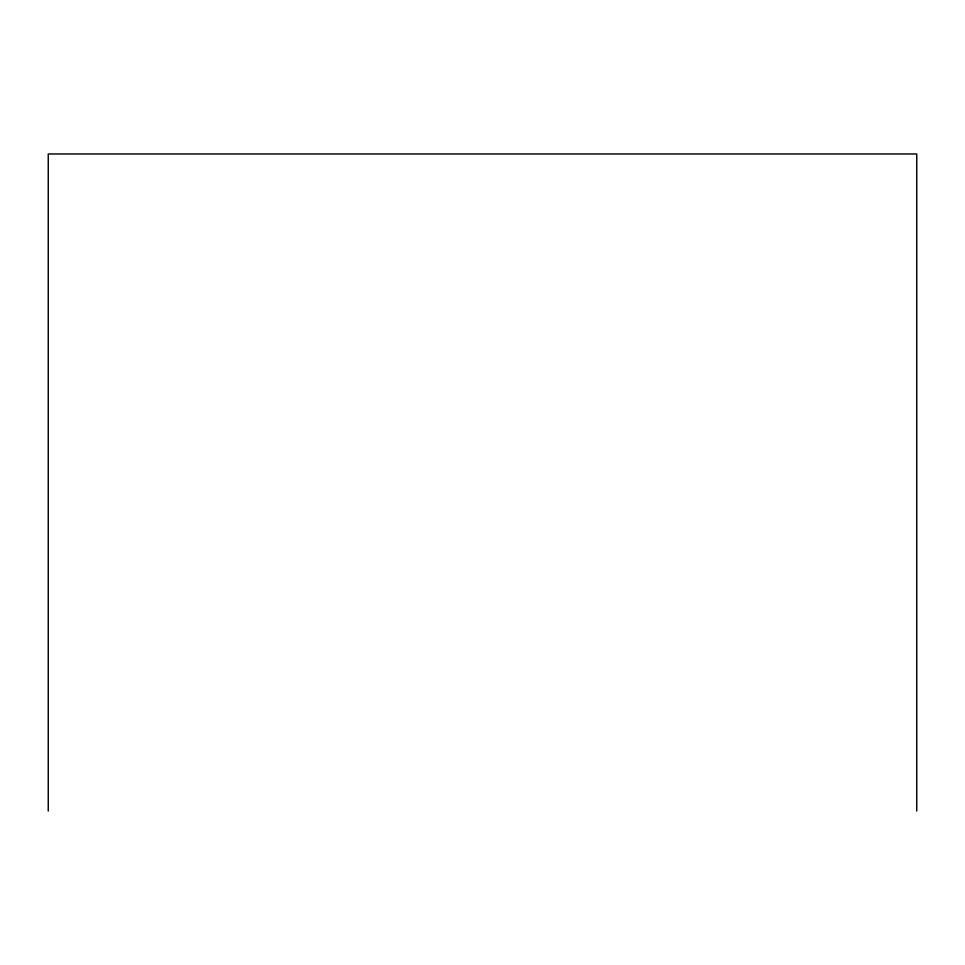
<?xml version="1.0" encoding="UTF-8"?>
<svg xmlns="http://www.w3.org/2000/svg" width="965" height="965" viewBox="0 0 965 965"><rect width="100%" height="100%" fill="white"/><g stroke="black" fill="none" stroke-linecap="round" stroke-linejoin="round"><path stroke-width="1.45" d="M916.75 811.022L916.75 153.978L48.25 153.978L48.25 811.022"/></g></svg>
